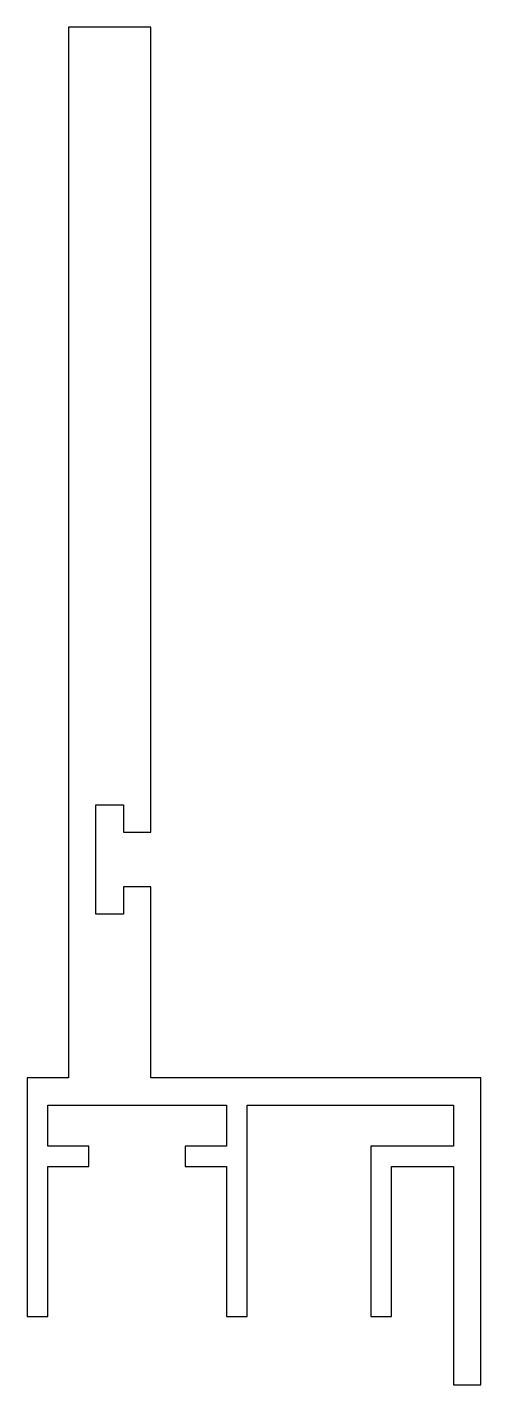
# Model space of a CAD drawing. Extents: x 489.3 to 522.6, y 215.6 to 315.1.
import ezdxf

# ---------------------------------------------------------------- set-up
doc = ezdxf.new("R2010")
doc.units = 0
doc.layers.get('0').update_dxf_attribs({"linetype": 'CONTINUOUS'})

msp = doc.modelspace()

# ---------------------------------------------------------------- linework, layer by layer
at = {"linetype": 'BYBLOCK'}
for p, q in [((492.348, 315.13), (492.348, 238.13)), ((498.4, 315.13), (492.348, 315.13)), ((498.4, 264.13), (498.4, 315.13)), ((498.4, 256.13), (498.4, 264.13)), ((494.365, 258.13), (496.383, 258.13)), ((494.365, 250.13), (494.365, 258.13)), ((496.383, 258.13), (496.383, 256.13)), ((496.383, 256.13), (498.4, 256.13)), ((496.383, 252.13), (496.383, 250.13)), ((498.4, 252.13), (496.383, 252.13)), ((498.4, 238.13), (498.4, 252.13)), ((496.383, 250.13), (494.365, 250.13)), ((489.322, 238.13), (489.322, 220.63)), ((492.348, 238.13), (489.322, 238.13)), ((522.608, 238.13), (498.4, 238.13)), ((522.608, 215.63), (522.608, 238.13)), ((490.835, 236.13), (503.948, 236.13)), ((490.835, 233.13), (490.835, 236.13)), ((503.948, 236.13), (503.948, 233.13)), ((505.461, 220.63), (505.461, 236.13)), ((505.461, 236.13), (520.591, 236.13)), ((520.591, 236.13), (520.591, 233.13)), ((493.861, 233.13), (490.835, 233.13)), ((493.861, 231.63), (493.861, 233.13)), ((500.922, 233.13), (500.922, 231.63)), ((503.948, 233.13), (500.922, 233.13)), ((514.539, 233.13), (514.539, 220.63)), ((520.591, 233.13), (514.539, 233.13)), ((490.835, 220.63), (490.835, 231.63)), ((490.835, 231.63), (493.861, 231.63)), ((500.922, 231.63), (503.948, 231.63)), ((503.948, 231.63), (503.948, 220.63)), ((516.052, 220.63), (516.052, 231.63)), ((516.052, 231.63), (520.591, 231.63)), ((520.591, 231.63), (520.591, 215.63)), ((489.322, 220.63), (490.835, 220.63)), ((503.948, 220.63), (505.461, 220.63)), ((514.539, 220.63), (516.052, 220.63)), ((520.591, 215.63), (522.608, 215.63))]:
    msp.add_line(p, q, dxfattribs=at)

doc.saveas('drawing.dxf')
